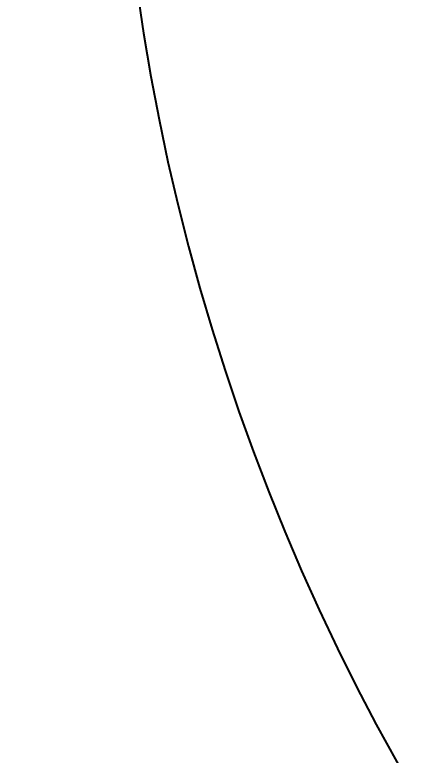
# Model space of a CAD drawing. Header units: millimetres. Extents: x 8 to 22425, y -1213 to 4973.
# Drawn here: x 17395.9 to 17523.8, y 806.5 to 1035.4 of the extents above; entities that cross this region are included whole.
import ezdxf

# ---------------------------------------------------------------- set-up
doc = ezdxf.new("R2010")
doc.units = ezdxf.units.MM
doc.header["$PDSIZE"] = -1
doc.styles.get("Standard").update_dxf_attribs({"font": 'hyswlongfangsong.ttf'})
doc.dimstyles.new('ISO-25', dxfattribs={"dimscale": 25, "dimtxt": 3.5, "dimasz": 1.6, "dimexe": 1.25, "dimexo": 0.625, "dimtad": 1, "dimdec": 0, "dimzin": 9, "dimdsep": 46, "dimtxsty": 'Standard', "dimcen": 2.5, "dimadec": 0, "dimazin": 2, "dimtfac": 1, "dimtdec": 0, "dimtofl": 0, "dimtmove": 0, "dimatfit": 3, "dimfxl": 1, "dimarcsym": 0})

# ---------------------------------------------------------------- blocks, each defined once
blk = doc.blocks.new('*D157')
at = {"color": 0, "lineweight": -2, "transparency": 16777216}
blk.add_line((18093.36, 1137.54), (17395.92, 1137.54), dxfattribs=at)
blk.add_arc((18108.99, 1137.54), 681.81, 183.36185, 326.63815, dxfattribs=at)
at = {"color": 0, "transparency": 16777216}
for points in [[(17421.68, 1097.36), (17435.01, 1097.75), (17427.17, 1137.54)], [(18672.78, 766.09), (18684.12, 759.09), (18699.46, 796.63)]]:
    blk.add_solid(points, dxfattribs=at)
at = {"layer": 'Defpoints', "color": 0, "transparency": 16777216}
for p in [(18108.99, 1137.54), (18129.47, 1137.54), (18600.89, 853.54), (18227.38, 466.08), (19341.34, 426.04)]:
    blk.add_point(p, dxfattribs=at)
at = {"color": 0, "transparency": 16777216, "insert": (17761.79, 620.93), "char_height": 87.5, "attachment_point": 5, "rotation": 326.0959}
blk.add_mtext('150°', dxfattribs=at)

msp = doc.modelspace()

# ---------------------------------------------------------------- dimensions: what is measured, and where the dimension line sits
dim = msp.add_angular_dim_2l(base=(18227.38, 466.08), line1=((18108.99, 1137.54), (18129.47, 1137.54)), line2=((18600.89, 853.54), (19341.34, 426.04)), dimstyle='ISO-25')
dim.commit()
dim.dimension.update_dxf_attribs({"geometry": '*D157', "text_midpoint": (17728.67, 571.65), "dimtype": 162})

doc.saveas('drawing.dxf')
